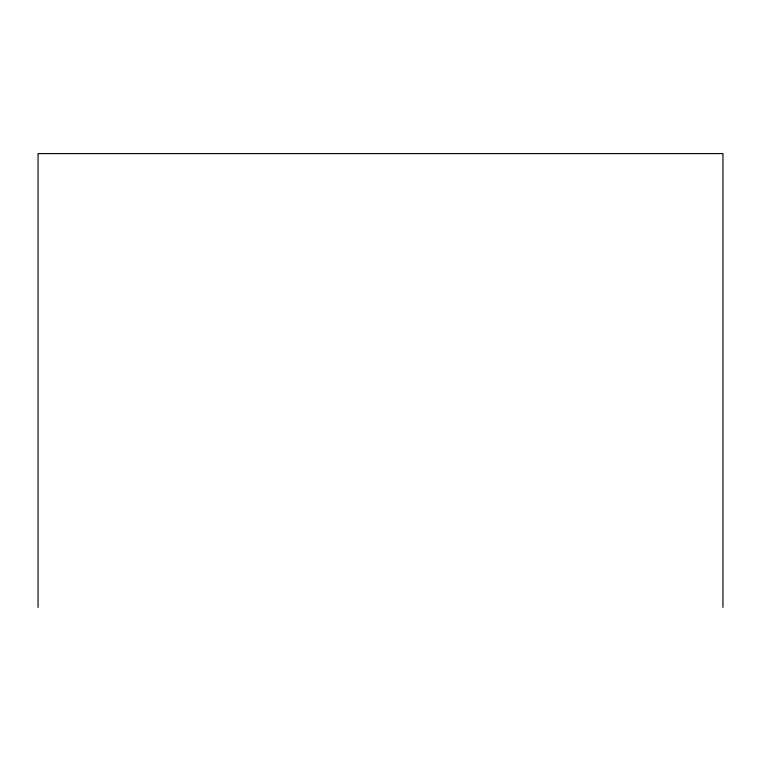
<?xml version="1.0" encoding="UTF-8"?>
<svg xmlns="http://www.w3.org/2000/svg" width="761" height="761" viewBox="0 0 761 761"><rect width="100%" height="100%" fill="white"/><g stroke="black" fill="none" stroke-linecap="round" stroke-linejoin="round"><path stroke-width="1.14" d="M722.95 607.411L722.95 153.589L38.05 153.589L38.05 607.411"/></g></svg>
